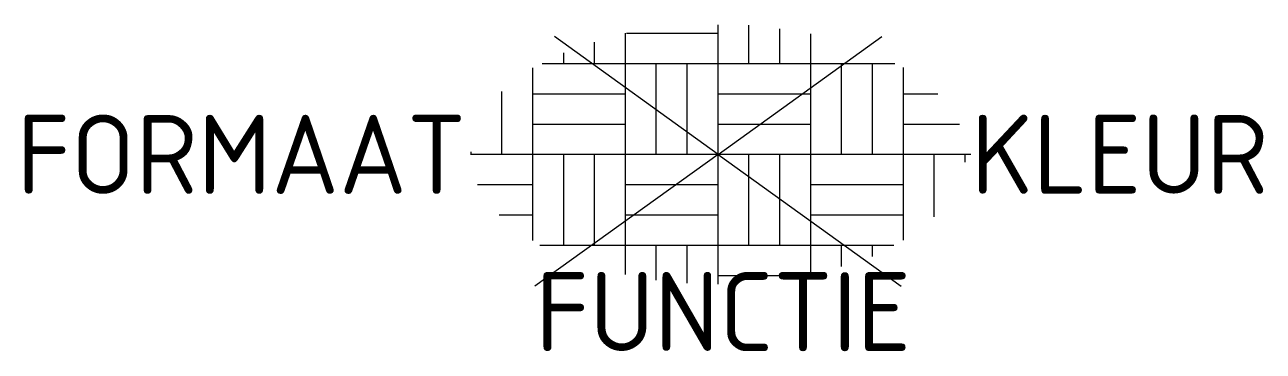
# Model space of a CAD drawing. Extents: x -15.8 to 12.4, y -4.5 to 3.
import ezdxf
from ezdxf.enums import TextEntityAlignment as Align

# ---------------------------------------------------------------- set-up
doc = ezdxf.new("R2010")
doc.units = 0
doc.styles.add('NLCS-ISO', font='NLCS-ISO.ttf')

msp = doc.modelspace()

# ---------------------------------------------------------------- linework, layer by layer
for p, q in [((0, 0.001), (0, 2.951)), ((0.703, 2.071), (0.703, 2.943)), ((1.407, 2.071), (1.407, 2.858)), ((-2.814, 2.071), (-2.814, 2.554)), ((-2.111, 0.001), (-2.111, 2.757)), ((-2.086, 2.761), (-0.001, 2.761)), ((2.11, 0.001), (2.11, 2.746)), ((-3.518, 2.071), (-3.518, 2.312)), ((-4.008, 2.071), (-0.001, 2.071)), ((-1.408, 0.001), (-1.408, 2.071)), ((-0.704, 0.001), (-0.704, 2.071)), ((0, 2.071), (4.025, 2.071)), ((2.813, 0.001), (2.813, 2.071)), ((3.517, 0.001), (3.517, 2.071)), ((4.221, 0.001), (4.221, 1.976)), ((-4.221, 0.001), (-4.221, 1.967)), ((-4.925, 0.001), (-4.925, 1.433)), ((-4.221, 1.381), (-2.111, 1.381)), ((0, 1.381), (2.11, 1.381)), ((4.221, 1.381), (5.005, 1.381)), ((-4.221, 0.691), (-2.111, 0.691)), ((0, 0.691), (2.11, 0.691)), ((4.221, 0.691), (5.496, 0.691)), ((-5.638, 0.001), (-4.222, 0.001)), ((-5.629, 0.001), (-5.629, 0.056)), ((-4.221, 0.001), (-0.001, 0.001)), ((-4.221, -1.96), (-4.221, 0)), ((-3.518, -2.07), (-3.518, 0)), ((-2.814, -2.07), (-2.814, 0)), ((-2.111, -2.738), (-2.111, 0)), ((0, 0.001), (4.22, 0.001)), ((0, -2.955), (0, 0)), ((0.703, -2.07), (0.703, 0)), ((1.407, -2.07), (1.407, 0)), ((2.11, -2.746), (2.11, 0)), ((4.221, 0.001), (5.657, 0.001)), ((4.221, -1.954), (4.221, 0)), ((4.924, -1.422), (4.924, 0)), ((5.628, -0.18), (5.628, 0)), ((5.657, 0.001), (5.757, 0.001)), ((-5.478, -0.69), (-4.222, -0.69)), ((-2.111, -0.69), (-0.001, -0.69)), ((2.11, -0.69), (4.22, -0.69)), ((-4.986, -1.38), (-4.222, -1.38)), ((-2.111, -1.38), (-0.001, -1.38)), ((2.11, -1.38), (4.22, -1.38)), ((-4.061, -2.07), (-0.001, -2.07)), ((-1.408, -2.863), (-1.408, -2.07)), ((-0.704, -2.934), (-0.704, -2.07)), ((0, -2.07), (4.001, -2.07)), ((2.813, -2.554), (2.813, -2.07)), ((3.517, -2.326), (3.517, -2.07)), ((0, -2.76), (2.023, -2.76))]:
    msp.add_line(p, q)
at = {"ltscale": 0.1}
for q in [(-3.728, 2.684), (3.728, 2.684), (-4.172, -3.003), (4.172, -3.003)]:
    msp.add_line((0, 0), q, dxfattribs=at)

# ---------------------------------------------------------------- texts
at = {"style": 'NLCS-ISO'}
msp.add_attdef('FORMAAT', text='DF', height=1.8, dxfattribs=at).set_placement((-5.738, 0.001), align=Align.MIDDLE_RIGHT)
msp.add_attdef('KLEUR', text='G', height=1.8, dxfattribs=at).set_placement((5.757, 0.001), align=Align.MIDDLE_LEFT)
at = {"style": 'NLCS-ISO', "flags": 1}
msp.add_attdef('FUNCTIE', text='', height=1.8, dxfattribs=at).set_placement((0.116, -3.585), align=Align.MIDDLE_CENTER)

doc.saveas('drawing.dxf')
